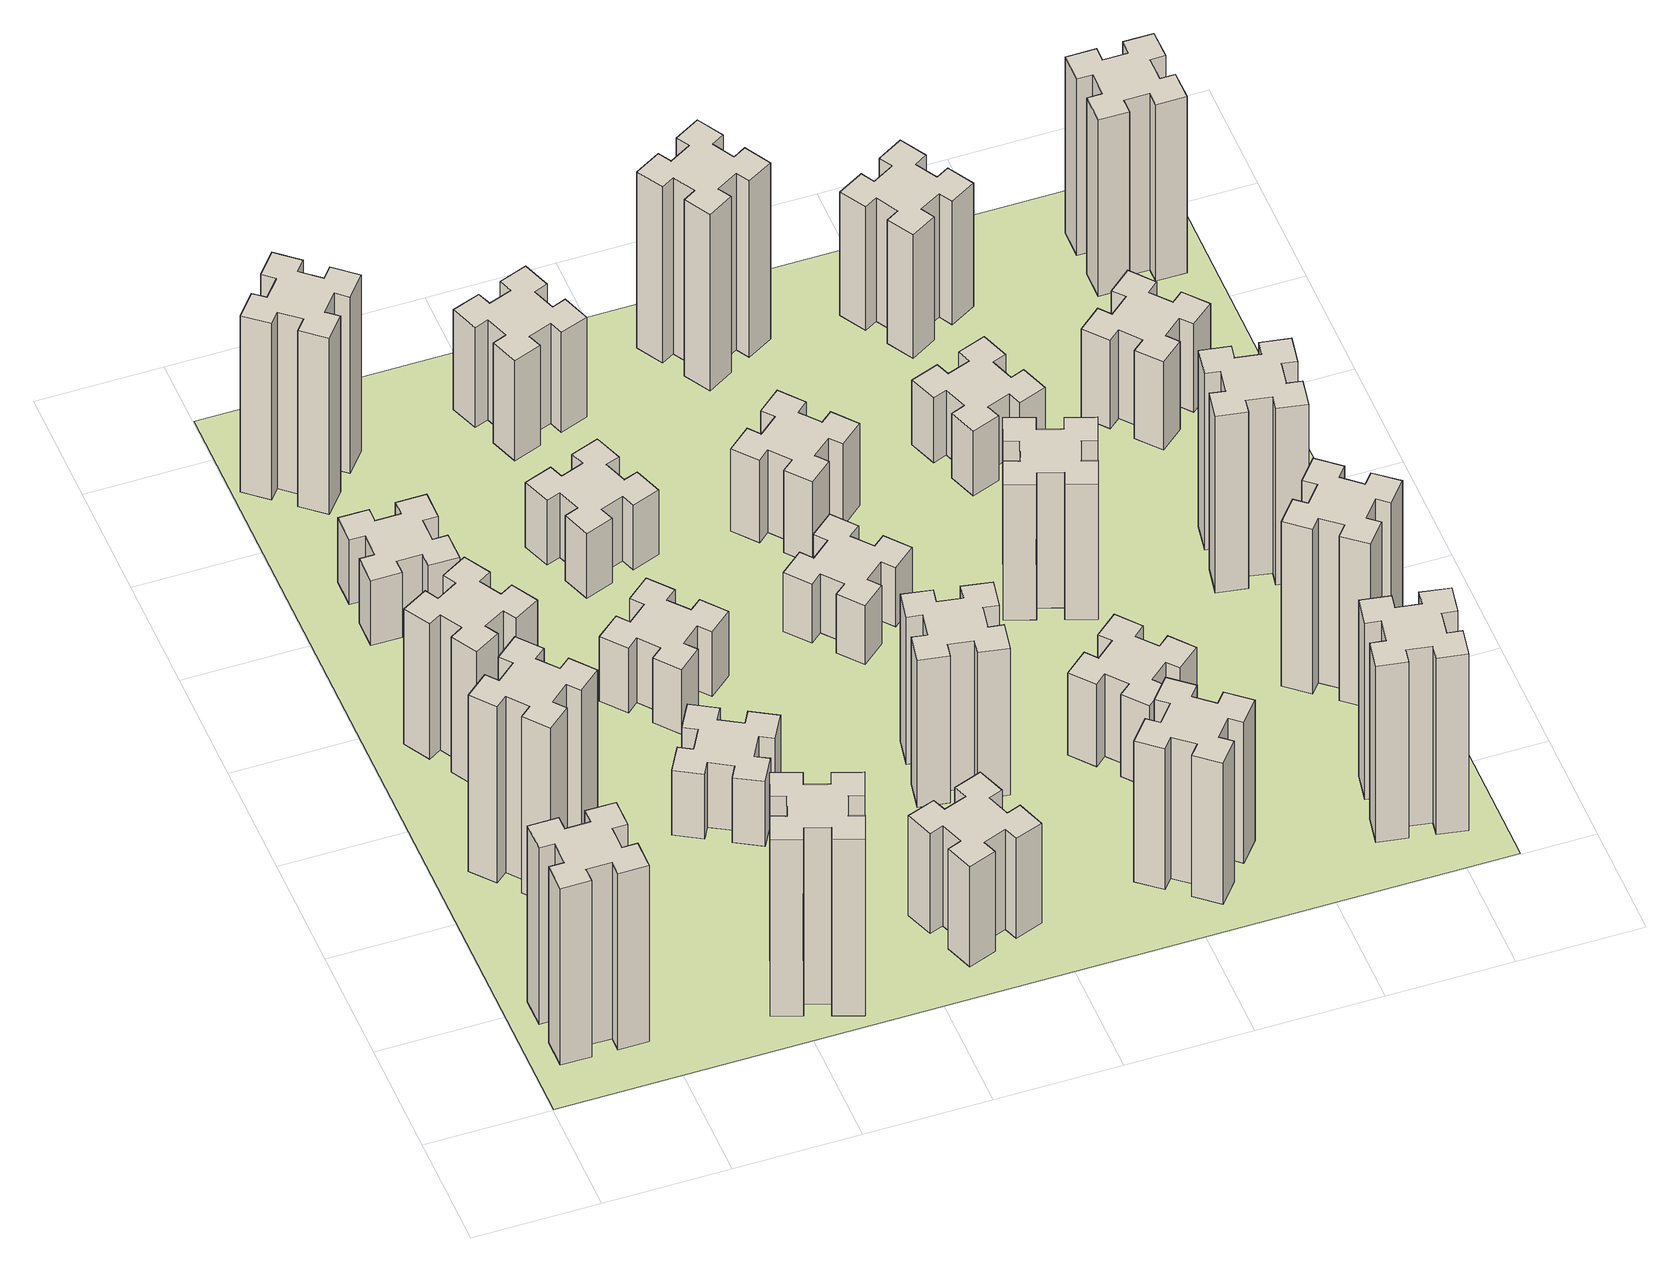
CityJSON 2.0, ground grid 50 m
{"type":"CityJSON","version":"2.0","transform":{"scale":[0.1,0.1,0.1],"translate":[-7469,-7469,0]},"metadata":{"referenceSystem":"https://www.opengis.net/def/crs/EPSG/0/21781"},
"CityObjects":{
"building1":{"type":"Building","attributes":{"class":"1000","function":"1000","usage":"1000","yearOfConstruction":2016,"roofType":"1000","measuredHeight":90,"storeysAboveGround":30,"storeysBelowGround":0},"geometry":[{"type":"Solid","lod":"1","boundaries":[[[[0,1,2,3,4,5,6,7,8,9,10,11,12,13,14,15,16,17,18,19]],[[17,16,20,21]],[[16,15,22,20]],[[15,14,23,22]],[[14,13,24,23]],[[13,12,25,24]],[[12,11,26,25]],[[11,10,27,26]],[[10,9,28,27]],[[9,8,29,28]],[[8,7,30,29]],[[7,6,31,30]],[[6,5,32,31]],[[5,4,33,32]],[[4,3,34,33]],[[3,2,35,34]],[[2,1,36,35]],[[1,0,37,36]],[[0,19,38,37]],[[19,18,39,38]],[[18,17,21,39]],[[24,25,26,27,28,29,30,31,32,33,34,35,36,37,38,39,21,20,22,23]]]]}]},
"building2":{"type":"Building","attributes":{"class":"1000","function":"1000","usage":"1000","yearOfConstruction":2016,"roofType":"1000","measuredHeight":90,"storeysAboveGround":30,"storeysBelowGround":0},"geometry":[{"type":"Solid","lod":"1","boundaries":[[[[40,41,42,43,44,45,46,47,48,49,50,51,52,53,54,55,56,57,58,59]],[[57,56,60,61]],[[56,55,62,60]],[[55,54,63,62]],[[54,53,64,63]],[[53,52,65,64]],[[52,51,66,65]],[[51,50,67,66]],[[50,49,68,67]],[[49,48,69,68]],[[48,47,70,69]],[[47,46,71,70]],[[46,45,72,71]],[[45,44,73,72]],[[44,43,74,73]],[[43,42,75,74]],[[42,41,76,75]],[[41,40,77,76]],[[40,59,78,77]],[[59,58,79,78]],[[58,57,61,79]],[[64,65,66,67,68,69,70,71,72,73,74,75,76,77,78,79,61,60,62,63]]]]}]},
"building3":{"type":"Building","attributes":{"class":"1000","function":"1000","usage":"1000","yearOfConstruction":2016,"roofType":"1000","measuredHeight":69,"storeysAboveGround":30,"storeysBelowGround":0},"geometry":[{"type":"Solid","lod":"1","boundaries":[[[[80,81,82,83,84,85,86,87,88,89,90,91,92,93,94,95,96,97,98,99]],[[97,96,100,101]],[[96,95,102,100]],[[95,94,103,102]],[[94,93,104,103]],[[93,92,105,104]],[[92,91,106,105]],[[91,90,107,106]],[[90,89,108,107]],[[89,88,109,108]],[[88,87,110,109]],[[87,86,111,110]],[[86,85,112,111]],[[85,84,113,112]],[[84,83,114,113]],[[83,82,115,114]],[[82,81,116,115]],[[81,80,117,116]],[[80,99,118,117]],[[99,98,119,118]],[[98,97,101,119]],[[104,105,106,107,108,109,110,111,112,113,114,115,116,117,118,119,101,100,102,103]]]]}]},
"building4":{"type":"Building","attributes":{"class":"1000","function":"1000","usage":"1000","yearOfConstruction":2016,"roofType":"1000","measuredHeight":33,"storeysAboveGround":30,"storeysBelowGround":0},"geometry":[{"type":"Solid","lod":"1","boundaries":[[[[120,121,122,123,124,125,126,127,128,129,130,131,132,133,134,135,136,137,138,139]],[[137,136,140,141]],[[136,135,142,140]],[[135,134,143,142]],[[134,133,144,143]],[[133,132,145,144]],[[132,131,146,145]],[[131,130,147,146]],[[130,129,148,147]],[[129,128,149,148]],[[128,127,150,149]],[[127,126,151,150]],[[126,125,152,151]],[[125,124,153,152]],[[124,123,154,153]],[[123,122,155,154]],[[122,121,156,155]],[[121,120,157,156]],[[120,139,158,157]],[[139,138,159,158]],[[138,137,141,159]],[[144,145,146,147,148,149,150,151,152,153,154,155,156,157,158,159,141,140,142,143]]]]}]},
"building5":{"type":"Building","attributes":{"class":"1000","function":"1000","usage":"1000","yearOfConstruction":2016,"roofType":"1000","measuredHeight":90,"storeysAboveGround":30,"storeysBelowGround":0},"geometry":[{"type":"Solid","lod":"1","boundaries":[[[[160,161,162,163,164,165,166,167,168,169,170,171,172,173,174,175,176,177,178,179]],[[177,176,180,181]],[[176,175,182,180]],[[175,174,183,182]],[[174,173,184,183]],[[173,172,185,184]],[[172,171,186,185]],[[171,170,187,186]],[[170,169,188,187]],[[169,168,189,188]],[[168,167,190,189]],[[167,166,191,190]],[[166,165,192,191]],[[165,164,193,192]],[[164,163,194,193]],[[163,162,195,194]],[[162,161,196,195]],[[161,160,197,196]],[[160,179,198,197]],[[179,178,199,198]],[[178,177,181,199]],[[184,185,186,187,188,189,190,191,192,193,194,195,196,197,198,199,181,180,182,183]]]]}]},
"building6":{"type":"Building","attributes":{"class":"1000","function":"1000","usage":"1000","yearOfConstruction":2016,"roofType":"1000","measuredHeight":90,"storeysAboveGround":30,"storeysBelowGround":0},"geometry":[{"type":"Solid","lod":"1","boundaries":[[[[200,201,202,203,204,205,206,207,208,209,210,211,212,213,214,215,216,217,218,219]],[[217,216,220,221]],[[216,215,222,220]],[[215,214,223,222]],[[214,213,224,223]],[[213,212,225,224]],[[212,211,226,225]],[[211,210,227,226]],[[210,209,228,227]],[[209,208,229,228]],[[208,207,230,229]],[[207,206,231,230]],[[206,205,232,231]],[[205,204,233,232]],[[204,203,234,233]],[[203,202,235,234]],[[202,201,236,235]],[[201,200,237,236]],[[200,219,238,237]],[[219,218,239,238]],[[218,217,221,239]],[[224,225,226,227,228,229,230,231,232,233,234,235,236,237,238,239,221,220,222,223]]]]}]},
"building7":{"type":"Building","attributes":{"class":"1000","function":"1000","usage":"1000","yearOfConstruction":2016,"roofType":"1000","measuredHeight":33,"storeysAboveGround":30,"storeysBelowGround":0},"geometry":[{"type":"Solid","lod":"1","boundaries":[[[[240,241,242,243,244,245,246,247,248,249,250,251,252,253,254,255,256,257,258,259]],[[257,256,260,261]],[[256,255,262,260]],[[255,254,263,262]],[[254,253,264,263]],[[253,252,265,264]],[[252,251,266,265]],[[251,250,267,266]],[[250,249,268,267]],[[249,248,269,268]],[[248,247,270,269]],[[247,246,271,270]],[[246,245,272,271]],[[245,244,273,272]],[[244,243,274,273]],[[243,242,275,274]],[[242,241,276,275]],[[241,240,277,276]],[[240,259,278,277]],[[259,258,279,278]],[[258,257,261,279]],[[264,265,266,267,268,269,270,271,272,273,274,275,276,277,278,279,261,260,262,263]]]]}]},
"building8":{"type":"Building","attributes":{"class":"1000","function":"1000","usage":"1000","yearOfConstruction":2016,"roofType":"1000","measuredHeight":33,"storeysAboveGround":30,"storeysBelowGround":0},"geometry":[{"type":"Solid","lod":"1","boundaries":[[[[280,281,282,283,284,285,286,287,288,289,290,291,292,293,294,295,296,297,298,299]],[[297,296,300,301]],[[296,295,302,300]],[[295,294,303,302]],[[294,293,304,303]],[[293,292,305,304]],[[292,291,306,305]],[[291,290,307,306]],[[290,289,308,307]],[[289,288,309,308]],[[288,287,310,309]],[[287,286,311,310]],[[286,285,312,311]],[[285,284,313,312]],[[284,283,314,313]],[[283,282,315,314]],[[282,281,316,315]],[[281,280,317,316]],[[280,299,318,317]],[[299,298,319,318]],[[298,297,301,319]],[[304,305,306,307,308,309,310,311,312,313,314,315,316,317,318,319,301,300,302,303]]]]}]},
"building9":{"type":"Building","attributes":{"class":"1000","function":"1000","usage":"1000","yearOfConstruction":2016,"roofType":"1000","measuredHeight":51,"storeysAboveGround":30,"storeysBelowGround":0},"geometry":[{"type":"Solid","lod":"1","boundaries":[[[[320,321,322,323,324,325,326,327,328,329,330,331,332,333,334,335,336,337,338,339]],[[337,336,340,341]],[[336,335,342,340]],[[335,334,343,342]],[[334,333,344,343]],[[333,332,345,344]],[[332,331,346,345]],[[331,330,347,346]],[[330,329,348,347]],[[329,328,349,348]],[[328,327,350,349]],[[327,326,351,350]],[[326,325,352,351]],[[325,324,353,352]],[[324,323,354,353]],[[323,322,355,354]],[[322,321,356,355]],[[321,320,357,356]],[[320,339,358,357]],[[339,338,359,358]],[[338,337,341,359]],[[344,345,346,347,348,349,350,351,352,353,354,355,356,357,358,359,341,340,342,343]]]]}]},
"building10":{"type":"Building","attributes":{"class":"1000","function":"1000","usage":"1000","yearOfConstruction":2016,"roofType":"1000","measuredHeight":33,"storeysAboveGround":30,"storeysBelowGround":0},"geometry":[{"type":"Solid","lod":"1","boundaries":[[[[360,361,362,363,364,365,366,367,368,369,370,371,372,373,374,375,376,377,378,379]],[[377,376,380,381]],[[376,375,382,380]],[[375,374,383,382]],[[374,373,384,383]],[[373,372,385,384]],[[372,371,386,385]],[[371,370,387,386]],[[370,369,388,387]],[[369,368,389,388]],[[368,367,390,389]],[[367,366,391,390]],[[366,365,392,391]],[[365,364,393,392]],[[364,363,394,393]],[[363,362,395,394]],[[362,361,396,395]],[[361,360,397,396]],[[360,379,398,397]],[[379,378,399,398]],[[378,377,381,399]],[[384,385,386,387,388,389,390,391,392,393,394,395,396,397,398,399,381,380,382,383]]]]}]},
"building11":{"type":"Building","attributes":{"class":"1000","function":"1000","usage":"1000","yearOfConstruction":2016,"roofType":"1000","measuredHeight":51,"storeysAboveGround":30,"storeysBelowGround":0},"geometry":[{"type":"Solid","lod":"1","boundaries":[[[[400,401,402,403,404,405,406,407,408,409,410,411,412,413,414,415,416,417,418,419]],[[417,416,420,421]],[[416,415,422,420]],[[415,414,423,422]],[[414,413,424,423]],[[413,412,425,424]],[[412,411,426,425]],[[411,410,427,426]],[[410,409,428,427]],[[409,408,429,428]],[[408,407,430,429]],[[407,406,431,430]],[[406,405,432,431]],[[405,404,433,432]],[[404,403,434,433]],[[403,402,435,434]],[[402,401,436,435]],[[401,400,437,436]],[[400,419,438,437]],[[419,418,439,438]],[[418,417,421,439]],[[424,425,426,427,428,429,430,431,432,433,434,435,436,437,438,439,421,420,422,423]]]]}]},
"building12":{"type":"Building","attributes":{"class":"1000","function":"1000","usage":"1000","yearOfConstruction":2016,"roofType":"1000","measuredHeight":75,"storeysAboveGround":30,"storeysBelowGround":0},"geometry":[{"type":"Solid","lod":"1","boundaries":[[[[440,441,442,443,444,445,446,447,448,449,450,451,452,453,454,455,456,457,458,459]],[[457,456,460,461]],[[456,455,462,460]],[[455,454,463,462]],[[454,453,464,463]],[[453,452,465,464]],[[452,451,466,465]],[[451,450,467,466]],[[450,449,468,467]],[[449,448,469,468]],[[448,447,470,469]],[[447,446,471,470]],[[446,445,472,471]],[[445,444,473,472]],[[444,443,474,473]],[[443,442,475,474]],[[442,441,476,475]],[[441,440,477,476]],[[440,459,478,477]],[[459,458,479,478]],[[458,457,461,479]],[[464,465,466,467,468,469,470,471,472,473,474,475,476,477,478,479,461,460,462,463]]]]}]},
"building13":{"type":"Building","attributes":{"class":"1000","function":"1000","usage":"1000","yearOfConstruction":2016,"roofType":"1000","measuredHeight":30,"storeysAboveGround":30,"storeysBelowGround":0},"geometry":[{"type":"Solid","lod":"1","boundaries":[[[[480,481,482,483,484,485,486,487,488,489,490,491,492,493,494,495,496,497,498,499]],[[497,496,500,501]],[[496,495,502,500]],[[495,494,503,502]],[[494,493,504,503]],[[493,492,505,504]],[[492,491,506,505]],[[491,490,507,506]],[[490,489,508,507]],[[489,488,509,508]],[[488,487,510,509]],[[487,486,511,510]],[[486,485,512,511]],[[485,484,513,512]],[[484,483,514,513]],[[483,482,515,514]],[[482,481,516,515]],[[481,480,517,516]],[[480,499,518,517]],[[499,498,519,518]],[[498,497,501,519]],[[504,505,506,507,508,509,510,511,512,513,514,515,516,517,518,519,501,500,502,503]]]]}]},
"building14":{"type":"Building","attributes":{"class":"1000","function":"1000","usage":"1000","yearOfConstruction":2016,"roofType":"1000","measuredHeight":42,"storeysAboveGround":30,"storeysBelowGround":0},"geometry":[{"type":"Solid","lod":"1","boundaries":[[[[520,521,522,523,524,525,526,527,528,529,530,531,532,533,534,535,536,537,538,539]],[[537,536,540,541]],[[536,535,542,540]],[[535,534,543,542]],[[534,533,544,543]],[[533,532,545,544]],[[532,531,546,545]],[[531,530,547,546]],[[530,529,548,547]],[[529,528,549,548]],[[528,527,550,549]],[[527,526,551,550]],[[526,525,552,551]],[[525,524,553,552]],[[524,523,554,553]],[[523,522,555,554]],[[522,521,556,555]],[[521,520,557,556]],[[520,539,558,557]],[[539,538,559,558]],[[538,537,541,559]],[[544,545,546,547,548,549,550,551,552,553,554,555,556,557,558,559,541,540,542,543]]]]}]},
"building15":{"type":"Building","attributes":{"class":"1000","function":"1000","usage":"1000","yearOfConstruction":2016,"roofType":"1000","measuredHeight":72,"storeysAboveGround":30,"storeysBelowGround":0},"geometry":[{"type":"Solid","lod":"1","boundaries":[[[[560,561,562,563,564,565,566,567,568,569,570,571,572,573,574,575,576,577,578,579]],[[577,576,580,581]],[[576,575,582,580]],[[575,574,583,582]],[[574,573,584,583]],[[573,572,585,584]],[[572,571,586,585]],[[571,570,587,586]],[[570,569,588,587]],[[569,568,589,588]],[[568,567,590,589]],[[567,566,591,590]],[[566,565,592,591]],[[565,564,593,592]],[[564,563,594,593]],[[563,562,595,594]],[[562,561,596,595]],[[561,560,597,596]],[[560,579,598,597]],[[579,578,599,598]],[[578,577,581,599]],[[584,585,586,587,588,589,590,591,592,593,594,595,596,597,598,599,581,580,582,583]]]]}]},
"building16":{"type":"Building","attributes":{"class":"1000","function":"1000","usage":"1000","yearOfConstruction":2016,"roofType":"1000","measuredHeight":90,"storeysAboveGround":30,"storeysBelowGround":0},"geometry":[{"type":"Solid","lod":"1","boundaries":[[[[600,601,602,603,604,605,606,607,608,609,610,611,612,613,614,615,616,617,618,619]],[[617,616,620,621]],[[616,615,622,620]],[[615,614,623,622]],[[614,613,624,623]],[[613,612,625,624]],[[612,611,626,625]],[[611,610,627,626]],[[610,609,628,627]],[[609,608,629,628]],[[608,607,630,629]],[[607,606,631,630]],[[606,605,632,631]],[[605,604,633,632]],[[604,603,634,633]],[[603,602,635,634]],[[602,601,636,635]],[[601,600,637,636]],[[600,619,638,637]],[[619,618,639,638]],[[618,617,621,639]],[[624,625,626,627,628,629,630,631,632,633,634,635,636,637,638,639,621,620,622,623]]]]}]},
"building17":{"type":"Building","attributes":{"class":"1000","function":"1000","usage":"1000","yearOfConstruction":2016,"roofType":"1000","measuredHeight":42,"storeysAboveGround":30,"storeysBelowGround":0},"geometry":[{"type":"Solid","lod":"1","boundaries":[[[[640,641,642,643,644,645,646,647,648,649,650,651,652,653,654,655,656,657,658,659]],[[657,656,660,661]],[[656,655,662,660]],[[655,654,663,662]],[[654,653,664,663]],[[653,652,665,664]],[[652,651,666,665]],[[651,650,667,666]],[[650,649,668,667]],[[649,648,669,668]],[[648,647,670,669]],[[647,646,671,670]],[[646,645,672,671]],[[645,644,673,672]],[[644,643,674,673]],[[643,642,675,674]],[[642,641,676,675]],[[641,640,677,676]],[[640,659,678,677]],[[659,658,679,678]],[[658,657,661,679]],[[664,665,666,667,668,669,670,671,672,673,674,675,676,677,678,679,661,660,662,663]]]]}]},
"building18":{"type":"Building","attributes":{"class":"1000","function":"1000","usage":"1000","yearOfConstruction":2016,"roofType":"1000","measuredHeight":69,"storeysAboveGround":30,"storeysBelowGround":0},"geometry":[{"type":"Solid","lod":"1","boundaries":[[[[680,681,682,683,684,685,686,687,688,689,690,691,692,693,694,695,696,697,698,699]],[[697,696,700,701]],[[696,695,702,700]],[[695,694,703,702]],[[694,693,704,703]],[[693,692,705,704]],[[692,691,706,705]],[[691,690,707,706]],[[690,689,708,707]],[[689,688,709,708]],[[688,687,710,709]],[[687,686,711,710]],[[686,685,712,711]],[[685,684,713,712]],[[684,683,714,713]],[[683,682,715,714]],[[682,681,716,715]],[[681,680,717,716]],[[680,699,718,717]],[[699,698,719,718]],[[698,697,701,719]],[[704,705,706,707,708,709,710,711,712,713,714,715,716,717,718,719,701,700,702,703]]]]}]},
"building19":{"type":"Building","attributes":{"class":"1000","function":"1000","usage":"1000","yearOfConstruction":2016,"roofType":"1000","measuredHeight":33,"storeysAboveGround":30,"storeysBelowGround":0},"geometry":[{"type":"Solid","lod":"1","boundaries":[[[[720,721,722,723,724,725,726,727,728,729,730,731,732,733,734,735,736,737,738,739]],[[737,736,740,741]],[[736,735,742,740]],[[735,734,743,742]],[[734,733,744,743]],[[733,732,745,744]],[[732,731,746,745]],[[731,730,747,746]],[[730,729,748,747]],[[729,728,749,748]],[[728,727,750,749]],[[727,726,751,750]],[[726,725,752,751]],[[725,724,753,752]],[[724,723,754,753]],[[723,722,755,754]],[[722,721,756,755]],[[721,720,757,756]],[[720,739,758,757]],[[739,738,759,758]],[[738,737,741,759]],[[744,745,746,747,748,749,750,751,752,753,754,755,756,757,758,759,741,740,742,743]]]]}]},
"building20":{"type":"Building","attributes":{"class":"1000","function":"1000","usage":"1000","yearOfConstruction":2016,"roofType":"1000","measuredHeight":90,"storeysAboveGround":30,"storeysBelowGround":0},"geometry":[{"type":"Solid","lod":"1","boundaries":[[[[760,761,762,763,764,765,766,767,768,769,770,771,772,773,774,775,776,777,778,779]],[[777,776,780,781]],[[776,775,782,780]],[[775,774,783,782]],[[774,773,784,783]],[[773,772,785,784]],[[772,771,786,785]],[[771,770,787,786]],[[770,769,788,787]],[[769,768,789,788]],[[768,767,790,789]],[[767,766,791,790]],[[766,765,792,791]],[[765,764,793,792]],[[764,763,794,793]],[[763,762,795,794]],[[762,761,796,795]],[[761,760,797,796]],[[760,779,798,797]],[[779,778,799,798]],[[778,777,781,799]],[[784,785,786,787,788,789,790,791,792,793,794,795,796,797,798,799,781,780,782,783]]]]}]},
"building21":{"type":"Building","attributes":{"class":"1000","function":"1000","usage":"1000","yearOfConstruction":2016,"roofType":"1000","measuredHeight":63,"storeysAboveGround":30,"storeysBelowGround":0},"geometry":[{"type":"Solid","lod":"1","boundaries":[[[[800,801,802,803,804,805,806,807,808,809,810,811,812,813,814,815,816,817,818,819]],[[817,816,820,821]],[[816,815,822,820]],[[815,814,823,822]],[[814,813,824,823]],[[813,812,825,824]],[[812,811,826,825]],[[811,810,827,826]],[[810,809,828,827]],[[809,808,829,828]],[[808,807,830,829]],[[807,806,831,830]],[[806,805,832,831]],[[805,804,833,832]],[[804,803,834,833]],[[803,802,835,834]],[[802,801,836,835]],[[801,800,837,836]],[[800,819,838,837]],[[819,818,839,838]],[[818,817,821,839]],[[824,825,826,827,828,829,830,831,832,833,834,835,836,837,838,839,821,820,822,823]]]]}]},
"building22":{"type":"Building","attributes":{"class":"1000","function":"1000","usage":"1000","yearOfConstruction":2016,"roofType":"1000","measuredHeight":84,"storeysAboveGround":30,"storeysBelowGround":0},"geometry":[{"type":"Solid","lod":"1","boundaries":[[[[840,841,842,843,844,845,846,847,848,849,850,851,852,853,854,855,856,857,858,859]],[[857,856,860,861]],[[856,855,862,860]],[[855,854,863,862]],[[854,853,864,863]],[[853,852,865,864]],[[852,851,866,865]],[[851,850,867,866]],[[850,849,868,867]],[[849,848,869,868]],[[848,847,870,869]],[[847,846,871,870]],[[846,845,872,871]],[[845,844,873,872]],[[844,843,874,873]],[[843,842,875,874]],[[842,841,876,875]],[[841,840,877,876]],[[840,859,878,877]],[[859,858,879,878]],[[858,857,861,879]],[[864,865,866,867,868,869,870,871,872,873,874,875,876,877,878,879,861,860,862,863]]]]}]},
"building23":{"type":"Building","attributes":{"class":"1000","function":"1000","usage":"1000","yearOfConstruction":2016,"roofType":"1000","measuredHeight":90,"storeysAboveGround":30,"storeysBelowGround":0},"geometry":[{"type":"Solid","lod":"1","boundaries":[[[[880,881,882,883,884,885,886,887,888,889,890,891,892,893,894,895,896,897,898,899]],[[897,896,900,901]],[[896,895,902,900]],[[895,894,903,902]],[[894,893,904,903]],[[893,892,905,904]],[[892,891,906,905]],[[891,890,907,906]],[[890,889,908,907]],[[889,888,909,908]],[[888,887,910,909]],[[887,886,911,910]],[[886,885,912,911]],[[885,884,913,912]],[[884,883,914,913]],[[883,882,915,914]],[[882,881,916,915]],[[881,880,917,916]],[[880,899,918,917]],[[899,898,919,918]],[[898,897,901,919]],[[904,905,906,907,908,909,910,911,912,913,914,915,916,917,918,919,901,900,902,903]]]]}]},
"building24":{"type":"Building","attributes":{"class":"1000","function":"1000","usage":"1000","yearOfConstruction":2016,"roofType":"1000","measuredHeight":45,"storeysAboveGround":30,"storeysBelowGround":0},"geometry":[{"type":"Solid","lod":"1","boundaries":[[[[920,921,922,923,924,925,926,927,928,929,930,931,932,933,934,935,936,937,938,939]],[[937,936,940,941]],[[936,935,942,940]],[[935,934,943,942]],[[934,933,944,943]],[[933,932,945,944]],[[932,931,946,945]],[[931,930,947,946]],[[930,929,948,947]],[[929,928,949,948]],[[928,927,950,949]],[[927,926,951,950]],[[926,925,952,951]],[[925,924,953,952]],[[924,923,954,953]],[[923,922,955,954]],[[922,921,956,955]],[[921,920,957,956]],[[920,939,958,957]],[[939,938,959,958]],[[938,937,941,959]],[[944,945,946,947,948,949,950,951,952,953,954,955,956,957,958,959,941,940,942,943]]]]}]},
"building25":{"type":"Building","attributes":{"class":"1000","function":"1000","usage":"1000","yearOfConstruction":2016,"roofType":"1000","measuredHeight":90,"storeysAboveGround":30,"storeysBelowGround":0},"geometry":[{"type":"Solid","lod":"1","boundaries":[[[[960,961,962,963,964,965,966,967,968,969,970,971,972,973,974,975,976,977,978,979]],[[977,976,980,981]],[[976,975,982,980]],[[975,974,983,982]],[[974,973,984,983]],[[973,972,985,984]],[[972,971,986,985]],[[971,970,987,986]],[[970,969,988,987]],[[969,968,989,988]],[[968,967,990,989]],[[967,966,991,990]],[[966,965,992,991]],[[965,964,993,992]],[[964,963,994,993]],[[963,962,995,994]],[[962,961,996,995]],[[961,960,997,996]],[[960,979,998,997]],[[979,978,999,998]],[[978,977,981,999]],[[984,985,986,987,988,989,990,991,992,993,994,995,996,997,998,999,981,980,982,983]]]]}]},
"landuse1":{"type":"LandUse","attributes":{"name":"plot1","function":"1010"},"geometry":[{"type":"MultiSurface","lod":"1","boundaries":[[[1000,1001,1002,1003]]]}]}
},
"vertices":[
[165,425,0],[165,325,0],[105,325,0],[105,205,0],[225,205,0],[225,265,0],[325,265,0],[325,205,0],[445,205,0],[445,325,0],[385,325,0],[385,425,0],[445,425,0],[445,545,0],[325,545,0],[325,485,0],[225,485,0],[225,545,0],[105,545,0],[105,425,0],[225,485,900],[225,545,900],[325,485,900],[325,545,900],[445,545,900],[445,425,900],[385,425,900],[385,325,900],[445,325,900],[445,205,900],[325,205,900],[325,265,900],[225,265,900],[225,205,900],[105,205,900],[105,325,900],[165,325,900],[165,425,900],[105,425,900],[105,545,900],
[492,1248,0],[427,1324,0],[473,1363,0],[396,1455,0],[304,1378,0],[343,1332,0],[266,1267,0],[228,1313,0],[136,1236,0],[213,1144,0],[259,1183,0],[323,1106,0],[277,1068,0],[354,976,0],[446,1053,0],[408,1099,0],[484,1163,0],[523,1117,0],[615,1194,0],[538,1286,0],[484,1163,900],[523,1117,900],[408,1099,900],[446,1053,900],[354,976,900],[277,1068,900],[323,1106,900],[259,1183,900],[213,1144,900],[136,1236,900],[228,1313,900],[266,1267,900],[343,1332,900],[304,1378,900],[396,1455,900],[473,1363,900],[427,1324,900],[492,1248,900],[538,1286,900],[615,1194,900],
[364,1976,0],[277,1926,0],[247,1978,0],[143,1918,0],[203,1814,0],[255,1844,0],[305,1757,0],[253,1727,0],[313,1623,0],[417,1683,0],[387,1735,0],[474,1785,0],[504,1733,0],[608,1793,0],[548,1897,0],[496,1867,0],[446,1954,0],[498,1984,0],[438,2088,0],[334,2028,0],[446,1954,690],[498,1984,690],[496,1867,690],[548,1897,690],[608,1793,690],[504,1733,690],[474,1785,690],[387,1735,690],[417,1683,690],[313,1623,690],[253,1727,690],[305,1757,690],[255,1844,690],[203,1814,690],[143,1918,690],[247,1978,690],[277,1926,690],[364,1976,690],[334,2028,690],[438,2088,690],
[485,2545,0],[485,2645,0],[545,2645,0],[545,2765,0],[425,2765,0],[425,2705,0],[325,2705,0],[325,2765,0],[205,2765,0],[205,2645,0],[265,2645,0],[265,2545,0],[205,2545,0],[205,2425,0],[325,2425,0],[325,2485,0],[425,2485,0],[425,2425,0],[545,2425,0],[545,2545,0],[425,2485,330],[425,2425,330],[325,2485,330],[325,2425,330],[205,2425,330],[205,2545,330],[265,2545,330],[265,2645,330],[205,2645,330],[205,2765,330],[325,2765,330],[325,2705,330],[425,2705,330],[425,2765,330],[545,2765,330],[545,2645,330],[485,2645,330],[485,2545,330],[545,2545,330],[545,2425,330],
[1029,360,0],[995,266,0],[939,287,0],[897,174,0],[1010,133,0],[1031,189,0],[1125,155,0],[1104,99,0],[1217,57,0],[1258,170,0],[1202,191,0],[1236,285,0],[1292,264,0],[1333,377,0],[1220,418,0],[1200,362,0],[1106,396,0],[1127,452,0],[1014,493,0],[973,380,0],[1106,396,900],[1127,452,900],[1200,362,900],[1220,418,900],[1333,377,900],[1292,264,900],[1236,285,900],[1202,191,900],[1258,170,900],[1217,57,900],[1104,99,900],[1125,155,900],[1031,189,900],[1010,133,900],[897,174,900],[939,287,900],[995,266,900],[1029,360,900],[973,380,900],[1014,493,900],
[384,3387,0],[308,3452,0],[346,3498,0],[254,3575,0],[177,3483,0],[223,3444,0],[159,3368,0],[113,3406,0],[36,3314,0],[128,3237,0],[166,3283,0],[243,3219,0],[204,3173,0],[296,3096,0],[373,3188,0],[327,3226,0],[392,3303,0],[438,3264,0],[515,3356,0],[423,3433,0],[392,3303,900],[438,3264,900],[327,3226,900],[373,3188,900],[296,3096,900],[204,3173,900],[243,3219,900],[166,3283,900],[128,3237,900],[36,3314,900],[113,3406,900],[159,3368,900],[223,3444,900],[177,3483,900],[254,3575,900],[346,3498,900],[308,3452,900],[384,3387,900],[423,3433,900],[515,3356,900],
[1186,1117,0],[1236,1204,0],[1288,1174,0],[1348,1278,0],[1244,1338,0],[1214,1286,0],[1127,1336,0],[1157,1388,0],[1053,1448,0],[993,1344,0],[1045,1314,0],[995,1227,0],[943,1257,0],[883,1153,0],[987,1093,0],[1017,1145,0],[1104,1095,0],[1074,1043,0],[1178,983,0],[1238,1087,0],[1104,1095,330],[1074,1043,330],[1017,1145,330],[987,1093,330],[883,1153,330],[943,1257,330],[995,1227,330],[1045,1314,330],[993,1344,330],[1053,1448,330],[1157,1388,330],[1127,1336,330],[1214,1286,330],[1244,1338,330],[1348,1278,330],[1288,1174,330],[1236,1204,330],[1186,1117,330],[1238,1087,330],[1178,983,330],
[1083,1972,0],[1006,1907,0],[968,1953,0],[876,1876,0],[953,1784,0],[999,1823,0],[1063,1746,0],[1017,1708,0],[1094,1616,0],[1186,1693,0],[1148,1739,0],[1224,1803,0],[1263,1757,0],[1355,1834,0],[1278,1926,0],[1232,1888,0],[1167,1964,0],[1213,2003,0],[1136,2095,0],[1044,2018,0],[1167,1964,330],[1213,2003,330],[1232,1888,330],[1278,1926,330],[1355,1834,330],[1263,1757,330],[1224,1803,330],[1148,1739,330],[1186,1693,330],[1094,1616,330],[1017,1708,330],[1063,1746,330],[999,1823,330],[953,1784,330],[876,1876,330],[968,1953,330],[1006,1907,330],[1083,1972,330],[1044,2018,330],[1136,2095,330],
[1765,496,0],[1671,462,0],[1650,518,0],[1537,477,0],[1579,364,0],[1635,385,0],[1669,291,0],[1613,270,0],[1654,157,0],[1767,199,0],[1746,255,0],[1840,289,0],[1860,233,0],[1973,274,0],[1932,387,0],[1876,366,0],[1842,460,0],[1898,480,0],[1857,593,0],[1744,552,0],[1842,460,510],[1898,480,510],[1876,366,510],[1932,387,510],[1973,274,510],[1860,233,510],[1840,289,510],[1746,255,510],[1767,199,510],[1654,157,510],[1613,270,510],[1669,291,510],[1635,385,510],[1579,364,510],[1537,477,510],[1650,518,510],[1671,462,510],[1765,496,510],[1744,552,510],[1857,593,510],
[1106,2475,0],[1200,2509,0],[1220,2453,0],[1333,2494,0],[1292,2607,0],[1236,2586,0],[1202,2680,0],[1258,2700,0],[1217,2813,0],[1104,2772,0],[1125,2716,0],[1031,2682,0],[1010,2738,0],[897,2697,0],[939,2584,0],[995,2605,0],[1029,2511,0],[973,2490,0],[1014,2377,0],[1127,2419,0],[1029,2511,330],[973,2490,330],[995,2605,330],[939,2584,330],[897,2697,330],[1010,2738,330],[1031,2682,330],[1125,2716,330],[1104,2772,330],[1217,2813,330],[1258,2700,330],[1202,2680,330],[1236,2586,330],[1292,2607,330],[1333,2494,330],[1220,2453,330],[1200,2509,330],[1106,2475,330],[1127,2419,330],[1014,2377,330],
[1125,3456,0],[1031,3422,0],[1010,3478,0],[897,3437,0],[939,3324,0],[995,3345,0],[1029,3251,0],[973,3230,0],[1014,3117,0],[1127,3159,0],[1106,3215,0],[1200,3249,0],[1220,3193,0],[1333,3234,0],[1292,3347,0],[1236,3326,0],[1202,3420,0],[1258,3440,0],[1217,3553,0],[1104,3512,0],[1202,3420,510],[1258,3440,510],[1236,3326,510],[1292,3347,510],[1333,3234,510],[1220,3193,510],[1200,3249,510],[1106,3215,510],[1127,3159,510],[1014,3117,510],[973,3230,510],[1029,3251,510],[995,3345,510],[939,3324,510],[897,3437,510],[1010,3478,510],[1031,3422,510],[1125,3456,510],[1104,3512,510],[1217,3553,510],
[2055,1047,0],[2072,1145,0],[2131,1135,0],[2152,1253,0],[2034,1274,0],[2024,1215,0],[1925,1232,0],[1936,1291,0],[1817,1312,0],[1797,1194,0],[1856,1184,0],[1838,1085,0],[1779,1096,0],[1758,977,0],[1877,957,0],[1887,1016,0],[1985,998,0],[1975,939,0],[2093,918,0],[2114,1037,0],[1985,998,750],[1975,939,750],[1887,1016,750],[1877,957,750],[1758,977,750],[1779,1096,750],[1838,1085,750],[1856,1184,750],[1797,1194,750],[1817,1312,750],[1936,1291,750],[1925,1232,750],[2024,1215,750],[2034,1274,750],[2152,1253,750],[2131,1135,750],[2072,1145,750],[2055,1047,750],[2114,1037,750],[2093,918,750],
[1972,1988,0],[1907,2064,0],[1953,2103,0],[1876,2195,0],[1784,2118,0],[1823,2072,0],[1746,2007,0],[1708,2053,0],[1616,1976,0],[1693,1884,0],[1739,1923,0],[1803,1846,0],[1757,1808,0],[1834,1716,0],[1926,1793,0],[1888,1839,0],[1964,1903,0],[2003,1857,0],[2095,1934,0],[2018,2026,0],[1964,1903,300],[2003,1857,300],[1888,1839,300],[1926,1793,300],[1834,1716,300],[1757,1808,300],[1803,1846,300],[1739,1923,300],[1693,1884,300],[1616,1976,300],[1708,2053,300],[1746,2007,300],[1823,2072,300],[1784,2118,300],[1876,2195,300],[1953,2103,300],[1907,2064,300],[1972,1988,300],[2018,2026,300],[2095,1934,300],
[1739,2463,0],[1803,2386,0],[1757,2348,0],[1834,2256,0],[1926,2333,0],[1888,2379,0],[1964,2443,0],[2003,2397,0],[2095,2474,0],[2018,2566,0],[1972,2528,0],[1907,2604,0],[1953,2643,0],[1876,2735,0],[1784,2658,0],[1823,2612,0],[1746,2547,0],[1708,2593,0],[1616,2516,0],[1693,2424,0],[1746,2547,420],[1708,2593,420],[1823,2612,420],[1784,2658,420],[1876,2735,420],[1953,2643,420],[1907,2604,420],[1972,2528,420],[2018,2566,420],[2095,2474,420],[2003,2397,420],[1964,2443,420],[1888,2379,420],[1926,2333,420],[1834,2256,420],[1757,2348,420],[1803,2386,420],[1739,2463,420],[1693,2424,420],[1616,2516,420],
[2486,323,0],[2563,259,0],[2524,213,0],[2616,136,0],[2693,228,0],[2647,266,0],[2712,343,0],[2758,304,0],[2835,396,0],[2743,473,0],[2704,427,0],[2628,492,0],[2666,538,0],[2574,615,0],[2497,523,0],[2543,484,0],[2479,408,0],[2433,446,0],[2356,354,0],[2448,277,0],[2479,408,720],[2433,446,720],[2543,484,720],[2497,523,720],[2574,615,720],[2666,538,720],[2628,492,720],[2704,427,720],[2743,473,720],[2835,396,720],[2758,304,720],[2712,343,720],[2647,266,720],[2693,228,720],[2616,136,720],[2524,213,720],[2563,259,720],[2486,323,720],[2448,277,720],[2356,354,720],
[1844,3556,0],[1757,3506,0],[1727,3558,0],[1623,3498,0],[1683,3394,0],[1735,3424,0],[1785,3337,0],[1733,3307,0],[1793,3203,0],[1897,3263,0],[1867,3315,0],[1954,3365,0],[1984,3313,0],[2088,3373,0],[2028,3477,0],[1976,3447,0],[1926,3534,0],[1978,3564,0],[1918,3668,0],[1814,3608,0],[1926,3534,900],[1978,3564,900],[1976,3447,900],[2028,3477,900],[2088,3373,900],[1984,3313,900],[1954,3365,900],[1867,3315,900],[1897,3263,900],[1793,3203,900],[1733,3307,900],[1785,3337,900],[1735,3424,900],[1683,3394,900],[1623,3498,900],[1727,3558,900],[1757,3506,900],[1844,3556,900],[1814,3608,900],[1918,3668,900],
[2563,1132,0],[2486,1067,0],[2448,1113,0],[2356,1036,0],[2433,944,0],[2479,983,0],[2543,906,0],[2497,868,0],[2574,776,0],[2666,853,0],[2628,899,0],[2704,963,0],[2743,917,0],[2835,994,0],[2758,1086,0],[2712,1048,0],[2647,1124,0],[2693,1163,0],[2616,1255,0],[2524,1178,0],[2647,1124,420],[2693,1163,420],[2712,1048,420],[2758,1086,420],[2835,994,420],[2743,917,420],[2704,963,420],[2628,899,420],[2666,853,420],[2574,776,420],[2497,868,420],[2543,906,420],[2479,983,420],[2433,944,420],[2356,1036,420],[2448,1113,420],[2486,1067,420],[2563,1132,420],[2524,1178,420],[2616,1255,420],
[2682,1771,0],[2716,1865,0],[2772,1844,0],[2813,1957,0],[2700,1998,0],[2680,1942,0],[2586,1976,0],[2607,2032,0],[2494,2073,0],[2453,1960,0],[2509,1940,0],[2475,1846,0],[2419,1867,0],[2377,1754,0],[2490,1713,0],[2511,1769,0],[2605,1735,0],[2584,1679,0],[2697,1637,0],[2738,1750,0],[2605,1735,690],[2584,1679,690],[2511,1769,690],[2490,1713,690],[2377,1754,690],[2419,1867,690],[2475,1846,690],[2509,1940,690],[2453,1960,690],[2494,2073,690],[2607,2032,690],[2586,1976,690],[2680,1942,690],[2700,1998,690],[2813,1957,690],[2772,1844,690],[2716,1865,690],[2682,1771,690],[2738,1750,690],[2697,1637,690],
[2586,2475,0],[2680,2509,0],[2700,2453,0],[2813,2494,0],[2772,2607,0],[2716,2586,0],[2682,2680,0],[2738,2700,0],[2697,2813,0],[2584,2772,0],[2605,2716,0],[2511,2682,0],[2490,2738,0],[2377,2697,0],[2419,2584,0],[2475,2605,0],[2509,2511,0],[2453,2490,0],[2494,2377,0],[2607,2419,0],[2509,2511,330],[2453,2490,330],[2475,2605,330],[2419,2584,330],[2377,2697,330],[2490,2738,330],[2511,2682,330],[2605,2716,330],[2584,2772,330],[2697,2813,330],[2738,2700,330],[2682,2680,330],[2716,2586,330],[2772,2607,330],[2813,2494,330],[2700,2453,330],[2680,2509,330],[2586,2475,330],[2607,2419,330],[2494,2377,330],
[3504,475,0],[3405,492,0],[3416,551,0],[3297,572,0],[3277,454,0],[3336,444,0],[3318,345,0],[3259,356,0],[3238,237,0],[3357,217,0],[3367,276,0],[3465,258,0],[3455,199,0],[3573,178,0],[3594,297,0],[3535,307,0],[3552,405,0],[3611,395,0],[3632,513,0],[3514,534,0],[3552,405,900],[3611,395,900],[3535,307,900],[3594,297,900],[3573,178,900],[3455,199,900],[3465,258,900],[3367,276,900],[3357,217,900],[3238,237,900],[3259,356,900],[3318,345,900],[3336,444,900],[3277,454,900],[3297,572,900],[3416,551,900],[3405,492,900],[3504,475,900],[3514,534,900],[3632,513,900],
[2716,3347,0],[2666,3434,0],[2718,3464,0],[2658,3568,0],[2554,3508,0],[2584,3456,0],[2497,3406,0],[2467,3458,0],[2363,3398,0],[2423,3294,0],[2475,3324,0],[2525,3237,0],[2473,3207,0],[2533,3103,0],[2637,3163,0],[2607,3215,0],[2694,3265,0],[2724,3213,0],[2828,3273,0],[2768,3377,0],[2694,3265,630],[2724,3213,630],[2607,3215,630],[2637,3163,630],[2533,3103,630],[2473,3207,630],[2525,3237,630],[2475,3324,630],[2423,3294,630],[2363,3398,630],[2467,3458,630],[2497,3406,630],[2584,3456,630],[2554,3508,630],[2658,3568,630],[2718,3464,630],[2666,3434,630],[2716,3347,630],[2768,3377,630],[2828,3273,630],
[3487,1006,0],[3552,1083,0],[3598,1044,0],[3675,1136,0],[3583,1213,0],[3544,1167,0],[3468,1232,0],[3506,1278,0],[3414,1355,0],[3337,1263,0],[3383,1224,0],[3319,1148,0],[3273,1186,0],[3196,1094,0],[3288,1017,0],[3326,1063,0],[3403,999,0],[3364,953,0],[3456,876,0],[3533,968,0],[3403,999,840],[3364,953,840],[3326,1063,840],[3288,1017,840],[3196,1094,840],[3273,1186,840],[3319,1148,840],[3383,1224,840],[3337,1263,840],[3414,1355,840],[3506,1278,840],[3468,1232,840],[3544,1167,840],[3583,1213,840],[3675,1136,840],[3598,1044,840],[3552,1083,840],[3487,1006,840],[3533,968,840],[3456,876,840],
[3267,1656,0],[3365,1638,0],[3355,1579,0],[3473,1558,0],[3494,1677,0],[3435,1687,0],[3452,1785,0],[3511,1775,0],[3532,1893,0],[3414,1914,0],[3404,1855,0],[3305,1872,0],[3316,1931,0],[3197,1952,0],[3177,1834,0],[3236,1824,0],[3218,1725,0],[3159,1736,0],[3138,1617,0],[3257,1597,0],[3218,1725,900],[3159,1736,900],[3236,1824,900],[3177,1834,900],[3197,1952,900],[3316,1931,900],[3305,1872,900],[3404,1855,900],[3414,1914,900],[3532,1893,900],[3511,1775,900],[3452,1785,900],[3435,1687,900],[3494,1677,900],[3473,1558,900],[3355,1579,900],[3365,1638,900],[3267,1656,900],[3257,1597,900],[3138,1617,900],
[3119,2563,0],[3183,2486,0],[3137,2448,0],[3214,2356,0],[3306,2433,0],[3268,2479,0],[3344,2543,0],[3383,2497,0],[3475,2574,0],[3398,2666,0],[3352,2628,0],[3287,2704,0],[3333,2743,0],[3256,2835,0],[3164,2758,0],[3203,2712,0],[3126,2647,0],[3088,2693,0],[2996,2616,0],[3073,2524,0],[3126,2647,450],[3088,2693,450],[3203,2712,450],[3164,2758,450],[3256,2835,450],[3333,2743,450],[3287,2704,450],[3352,2628,450],[3398,2666,450],[3475,2574,450],[3383,2497,450],[3344,2543,450],[3268,2479,450],[3306,2433,450],[3214,2356,450],[3137,2448,450],[3183,2486,450],[3119,2563,450],[3073,2524,450],[2996,2616,450],
[3385,3225,0],[3485,3225,0],[3485,3165,0],[3605,3165,0],[3605,3285,0],[3545,3285,0],[3545,3385,0],[3605,3385,0],[3605,3505,0],[3485,3505,0],[3485,3445,0],[3385,3445,0],[3385,3505,0],[3265,3505,0],[3265,3385,0],[3325,3385,0],[3325,3285,0],[3265,3285,0],[3265,3165,0],[3385,3165,0],[3325,3285,900],[3265,3285,900],[3325,3385,900],[3265,3385,900],[3265,3505,900],[3385,3505,900],[3385,3445,900],[3485,3445,900],[3485,3505,900],[3605,3505,900],[3605,3385,900],[3545,3385,900],[3545,3285,900],[3605,3285,900],[3605,3165,900],[3485,3165,900],[3485,3225,900],[3385,3225,900],[3385,3165,900],[3265,3165,900],
[5,3705,0],[3705,3705,0],[3705,5,0],[5,5,0]
]}
